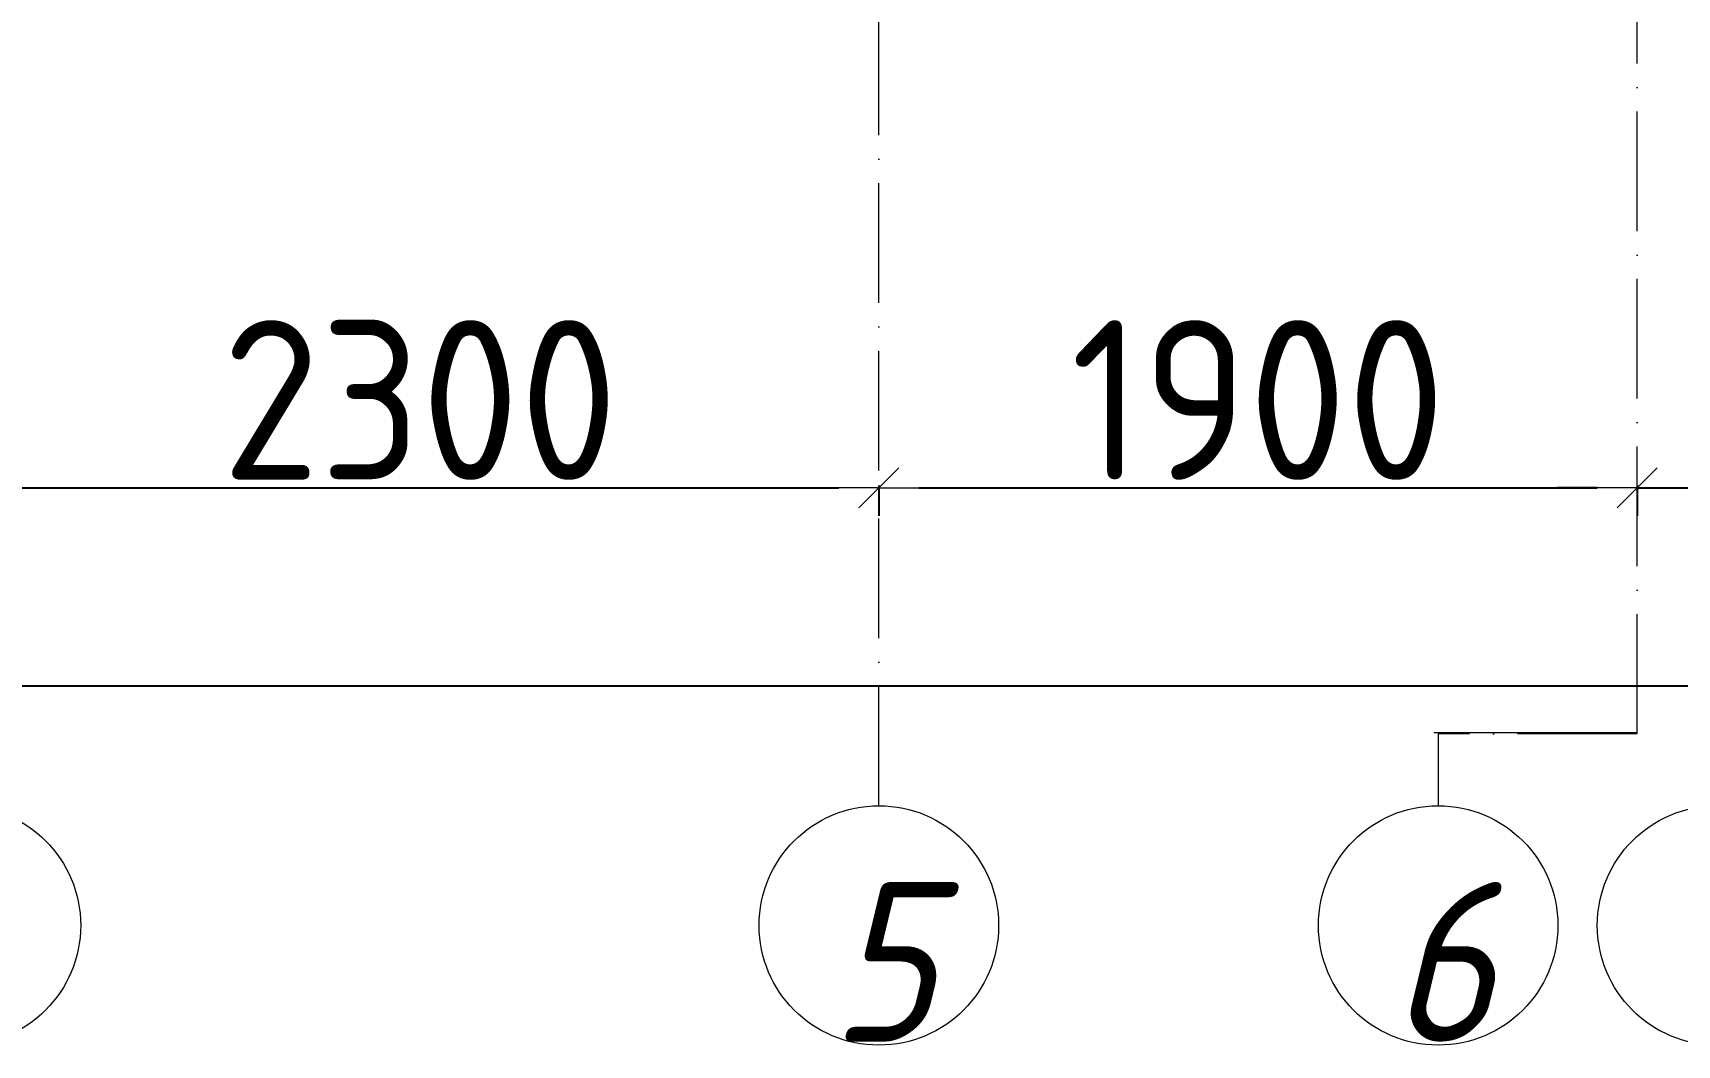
# Model space of a CAD drawing. Header units: millimetres. Extents: x -213536 to 1564669, y -45299 to 942238.
# Drawn here: x 555352 to 559471, y 338573 to 341110 of the extents above; entities that cross this region are included whole.
import ezdxf

# ---------------------------------------------------------------- set-up
doc = ezdxf.new("R2010")
doc.units = ezdxf.units.MM
doc.linetypes.add('50_200_ШТРИХ_1Т_ш5_п1_п1_', pattern=[700, 500, -100, 0, -100])
for name, color, linetype, lineweight in [('A-____-____-DIMS', 7, 'Continuous', 9), ('S-GRID-____-IDEN', 7, 'Continuous', 9), ('S-GRID-____-OTLN', 7, 'Continuous', 9), ('S-GRID-____-OTLN-1', 7, '50_200_ШТРИХ_1Т_ш5_п1_п1_', 9)]:
    doc.layers.add(name, color=color, linetype=linetype, lineweight=lineweight)
doc.styles.add('ISOCPEUR_I_9', font='isocpeui.ttf', dxfattribs={"width": 0.9, "height": 250})
doc.styles.add('СПДС', font='isocpeur.ttf', dxfattribs={"width": 0.9})
doc.dimstyles.new('Размера А3', dxfattribs={"dimtxt": 200, "dimasz": 100, "dimexe": 70, "dimexo": 100, "dimgap": 20, "dimtad": 1, "dimdec": 0, "dimrnd": 10, "dimzin": 0, "dimdsep": 46, "dimtxsty": 'СПДС', "dimblk": 'ARROWHEAD_6', "dimcen": 1, "dimclrd": 256, "dimclre": 256, "dimclrt": 256, "dimazin": 0, "dimtfac": 1, "dimtdec": 0, "dimtmove": 2, "dimatfit": 3, "dimfxl": 1, "dimtolj": 1, "dimtzin": 0, "dimarcsym": 0})

# ---------------------------------------------------------------- blocks, each defined once
blk = doc.blocks.new('Ось сетки - Круг_Ø6_00__ISO-2_5_0_9K_-25732049-АР1_План отверстий 3 этажа в осях 1-64_Ю-ЯЯ')
at = {"layer": 'S-GRID-____-IDEN'}
blk.add_circle((0, 0), 3, dxfattribs=at)
blk = doc.blocks.new('ARROWHEAD_6')
at = {"color": 0, "linetype": 'Continuous'}
for p, q in [((-0.5, -0.5), (0.5, 0.5)), ((0, 0), (-1, 0))]:
    blk.add_line(p, q, dxfattribs=at)
blk = doc.blocks.new('*D5460')
at = {"layer": 'A-____-____-DIMS', "lineweight": -2, "transparency": 16777216}
for p, q in [((555171.5, 339975.6), (555171.5, 339899.6)), ((555271.5, 339969.6), (557371.5, 339969.6)), ((557471.5, 339975.6), (557471.5, 339899.6))]:
    blk.add_line(p, q, dxfattribs=at)
at = {"layer": 'Defpoints', "color": 0, "lineweight": 50, "transparency": 16777216}
for p in [(555171.5, 340075.6), (557471.5, 340075.6), (557471.5, 339969.6)]:
    blk.add_point(p, dxfattribs=at)
at = {"layer": 'A-____-____-DIMS', "lineweight": -2, "transparency": 16777216, "xscale": 100, "yscale": 100, "zscale": 100, "rotation": 180}
blk.add_blockref('ARROWHEAD_6', (555171.5, 339969.6), dxfattribs=at)
at = {"layer": 'A-____-____-DIMS', "lineweight": -2, "transparency": 16777216, "xscale": 100, "yscale": 100, "zscale": 100}
blk.add_blockref('ARROWHEAD_6', (557471.5, 339969.6), dxfattribs=at)
at = {"layer": 'A-____-____-DIMS', "transparency": 16777216, "insert": (556321.5, 340189.6), "char_height": 400, "attachment_point": 5, "style": 'СПДС'}
blk.add_mtext('\\A1;2300', dxfattribs=at)
blk = doc.blocks.new('*D5461')
at = {"layer": 'A-____-____-DIMS', "lineweight": -2, "transparency": 16777216}
for p, q in [((557471.5, 339975.6), (557471.5, 339899.6)), ((557571.5, 339969.6), (559271.5, 339969.6)), ((559371.5, 339975.6), (559371.5, 339899.6))]:
    blk.add_line(p, q, dxfattribs=at)
at = {"layer": 'Defpoints', "color": 0, "lineweight": 50, "transparency": 16777216}
for p in [(557471.5, 340075.6), (559371.5, 340075.6), (559371.5, 339969.6)]:
    blk.add_point(p, dxfattribs=at)
at = {"layer": 'A-____-____-DIMS', "lineweight": -2, "transparency": 16777216, "xscale": 100, "yscale": 100, "zscale": 100, "rotation": 180}
blk.add_blockref('ARROWHEAD_6', (557471.5, 339969.6), dxfattribs=at)
at = {"layer": 'A-____-____-DIMS', "lineweight": -2, "transparency": 16777216, "xscale": 100, "yscale": 100, "zscale": 100}
blk.add_blockref('ARROWHEAD_6', (559371.5, 339969.6), dxfattribs=at)
at = {"layer": 'A-____-____-DIMS', "transparency": 16777216, "insert": (558421.5, 340189.6), "char_height": 400, "attachment_point": 5, "style": 'СПДС'}
blk.add_mtext('\\A1;1900', dxfattribs=at)
blk = doc.blocks.new('*D5462')
at = {"layer": 'A-____-____-DIMS', "lineweight": -2, "transparency": 16777216}
for p, q in [((559271.5, 339969.6), (559171.5, 339969.6)), ((559371.5, 339975.6), (559371.5, 339899.6)), ((559371.5, 339969.6), (559571.5, 339969.6)), ((559571.5, 339975.6), (559571.5, 339899.6)), ((559671.5, 339969.6), (559771.5, 339969.6))]:
    blk.add_line(p, q, dxfattribs=at)
at = {"layer": 'Defpoints', "color": 0, "lineweight": 50, "transparency": 16777216}
for p in [(559371.5, 340075.6), (559571.5, 340075.6), (559571.5, 339969.6)]:
    blk.add_point(p, dxfattribs=at)
at = {"layer": 'A-____-____-DIMS', "lineweight": -2, "transparency": 16777216, "xscale": 100, "yscale": 100, "zscale": 100}
blk.add_blockref('ARROWHEAD_6', (559371.5, 339969.6), dxfattribs=at)
at = {"layer": 'A-____-____-DIMS', "lineweight": -2, "transparency": 16777216, "xscale": 100, "yscale": 100, "zscale": 100, "rotation": 180}
blk.add_blockref('ARROWHEAD_6', (559571.5, 339969.6), dxfattribs=at)
at = {"layer": 'A-____-____-DIMS', "transparency": 16777216, "insert": (559664.2, 340396.2), "char_height": 400, "attachment_point": 1, "line_spacing_factor": 1.149209, "style": 'СПДС'}
blk.add_mtext('\\A1;200', dxfattribs=at)
blk = doc.blocks.new('*D5481')
at = {"layer": 'A-____-____-DIMS', "lineweight": -2, "transparency": 16777216}
for p, q in [((547371.5, 339478.8), (547371.5, 339402.8)), ((547471.5, 339472.8), (620671.5, 339472.8)), ((620771.5, 339478.8), (620771.5, 339402.8))]:
    blk.add_line(p, q, dxfattribs=at)
at = {"layer": 'Defpoints', "color": 0, "lineweight": 50, "transparency": 16777216}
for p in [(547371.5, 339578.8), (620771.5, 339578.8), (620771.5, 339472.8)]:
    blk.add_point(p, dxfattribs=at)
at = {"layer": 'A-____-____-DIMS', "lineweight": -2, "transparency": 16777216, "xscale": 100, "yscale": 100, "zscale": 100, "rotation": 180}
blk.add_blockref('ARROWHEAD_6', (547371.5, 339472.8), dxfattribs=at)
at = {"layer": 'A-____-____-DIMS', "lineweight": -2, "transparency": 16777216, "xscale": 100, "yscale": 100, "zscale": 100}
blk.add_blockref('ARROWHEAD_6', (620771.5, 339472.8), dxfattribs=at)
at = {"layer": 'A-____-____-DIMS', "transparency": 16777216, "insert": (584071.5, 339692.8), "char_height": 400, "attachment_point": 5, "style": 'СПДС'}
blk.add_mtext('\\A1;73400', dxfattribs=at)

msp = doc.modelspace()

# ---------------------------------------------------------------- linework, layer by layer
at = {"layer": 'S-GRID-____-OTLN'}
msp.add_line((559371.5, 339355.6), (558862, 339355.6), dxfattribs=at)
at = {"layer": 'S-GRID-____-OTLN-1', "color": 251, "ltscale": 0.6, "true_color": 0x636466}
for p, q in [((557471.5, 339172.7), (557471.5, 377174)), ((559371.5, 339352.8), (559371.5, 377174)), ((558872.7, 339352.8), (558872.7, 339172.7)), ((559371.5, 339352.8), (558872.7, 339352.8))]:
    msp.add_line(p, q, dxfattribs=at)

# ---------------------------------------------------------------- block references
at = {"layer": 'S-GRID-____-IDEN', "xscale": 99.99999999999993, "yscale": 99.99999999999993, "zscale": 99.99999999999993}
for p in [(555171.5, 338872.7), (557471.5, 338872.7), (558872.7, 338872.7), (559571.5, 338872.7)]:
    msp.add_blockref('Ось сетки - Круг_Ø6_00__ISO-2_5_0_9K_-25732049-АР1_План отверстий 3 этажа в осях 1-64_Ю-ЯЯ', p, dxfattribs=at)

# ---------------------------------------------------------------- texts
at = {"layer": 'S-GRID-____-IDEN', "char_height": 400, "width": 202.025, "attachment_point": 1, "style": 'ISOCPEUR_I_9'}
for s, insert in [('\\fISOCPEUR|b0|i1|c204|p34|;\\W.9;5', (557349.8, 338981.5)), ('\\fISOCPEUR|b0|i1|c204|p34|;\\W.9;6', (558751, 338981.5))]:
    msp.add_mtext(s, dxfattribs=dict(at, insert=insert))

# ---------------------------------------------------------------- dimensions: what is measured, and where the dimension line sits
at = {"layer": 'A-____-____-DIMS'}
for base, p1, p2, picture, middle in [((557471.5, 339969.6), (555171.5, 340075.6), (557471.5, 340075.6), '*D5460', (556321.5, 340189.6)), ((559371.5, 339969.6), (557471.5, 340075.6), (559371.5, 340075.6), '*D5461', (558421.5, 340189.6)), ((620771.5, 339472.8), (547371.5, 339578.8), (620771.5, 339578.8), '*D5481', (584071.5, 339692.8))]:
    dim = msp.add_linear_dim(base=base, p1=p1, p2=p2, dimstyle='Размера А3', override={"dimtxt": 400}, dxfattribs=at)
    dim.commit()
    dim.dimension.update_dxf_attribs({"geometry": picture, "text_midpoint": middle})
dim = msp.add_linear_dim(base=(559571.5, 339969.6), p1=(559371.5, 340075.6), p2=(559571.5, 340075.6), dimstyle='Размера А3', override={"dimtxt": 400}, dxfattribs=at)
dim.commit()
dim.dimension.update_dxf_attribs({"geometry": '*D5462', "text_midpoint": (560006.2, 340129.5), "dimtype": 160})

doc.saveas('drawing.dxf')
